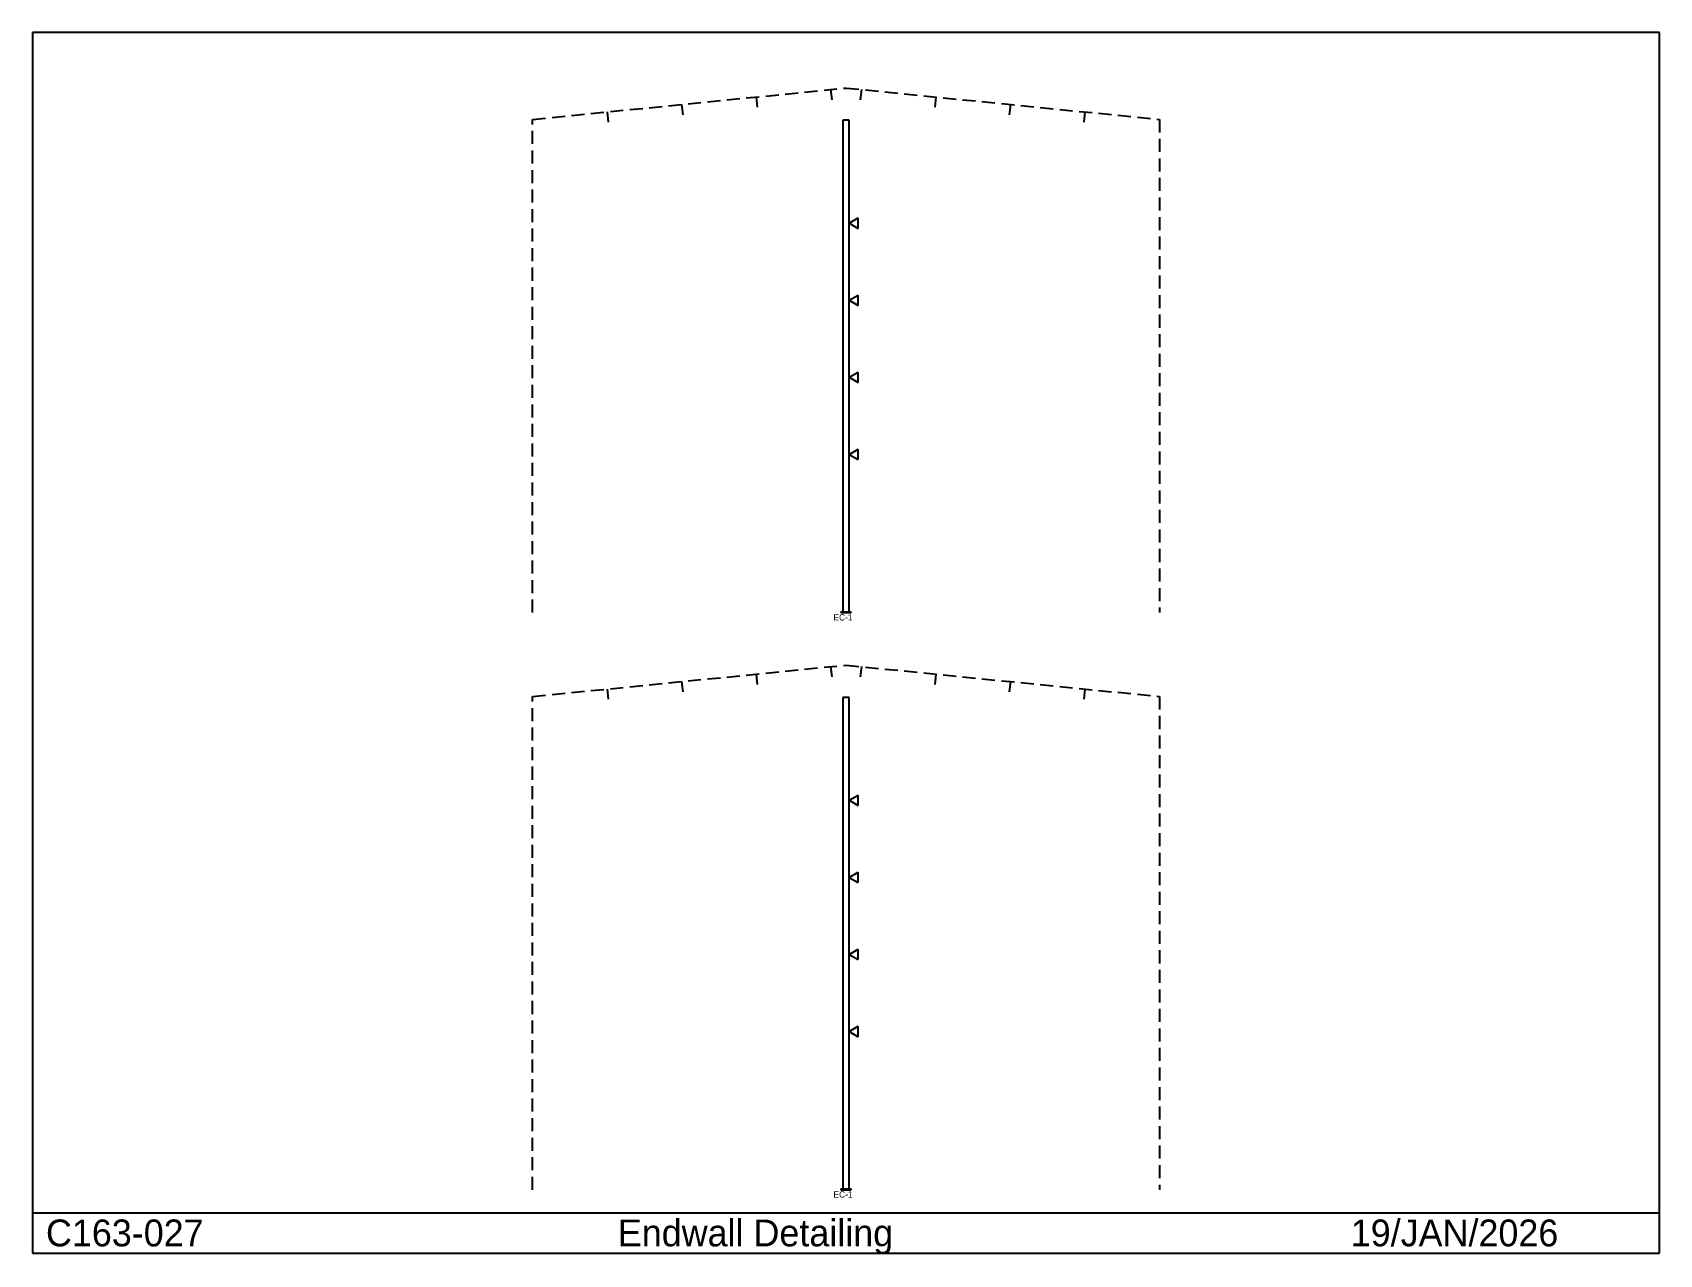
# Model space of a CAD drawing. Extents: x -9735 to 21935, y -1259 to 22521.
import ezdxf

# ---------------------------------------------------------------- set-up
doc = ezdxf.new("R2010")
doc.units = 0
doc.linetypes.add('CONTIN', pattern=[0])
doc.linetypes.add('DASHED', pattern=[380.04, 253.36, -126.68])
doc.layers.get('0').update_dxf_attribs({"linetype": 'CONTIN'})
for name, color, linetype in [('1', 7, 'CONTIN'), ('16', 7, 'CONTIN'), ('3', 7, 'CONTIN'), ('5', 5, 'DASHED'), ('8', 5, 'DASHED'), ('9', 7, 'CONTIN')]:
    doc.layers.add(name, color=color, linetype=linetype)

msp = doc.modelspace()

# ---------------------------------------------------------------- linework, layer by layer
for p, q in [((21935.162, 22520.672), (-9735.162, 22520.672)), ((-9735.162, 22520.672), (-9735.162, -1232.071)), ((21935.162, -1232.071), (21935.162, 22520.672)), ((-9735.162, -448.23), (21935.162, -448.23)), ((-9735.162, -1232.071), (21935.162, -1232.071))]:
    msp.add_line(p, q)
at = {"layer": '1'}
for p, q in [((6100, 20814), (6037.5, 20814)), ((6037.5, 20814), (6037.5, 11247)), ((6162.5, 20814), (6100, 20814)), ((6162.5, 11247), (6162.5, 20814)), ((6037.5, 11247), (6162.5, 11247)), ((6100, 11247), (6100, 11247)), ((6100, 9582.999), (6037.5, 9582.999)), ((6037.5, 9582.999), (6037.5, 16)), ((6162.5, 9582.999), (6100, 9582.999)), ((6162.5, 16), (6162.5, 9582.999)), ((6037.5, 16), (6162.5, 16)), ((6100, 16), (6100, 16))]:
    msp.add_line(p, q, dxfattribs=at)
at = {"layer": '3'}
for p, q in [((6162.5, 18811), (6338.405, 18912.725)), ((6162.5, 18811), (6338.517, 18709.471)), ((6338.517, 18709.471), (6338.405, 18912.725)), ((6162.5, 17311), (6338.405, 17412.723)), ((6162.5, 17311), (6338.517, 17209.471)), ((6338.517, 17209.471), (6338.405, 17412.723)), ((6162.5, 15811.001), (6338.405, 15912.723)), ((6338.517, 15709.471), (6338.405, 15912.723)), ((6162.5, 15811.001), (6338.517, 15709.471)), ((6162.5, 14311.001), (6338.405, 14412.724)), ((6162.5, 14311.001), (6338.517, 14209.471)), ((6338.517, 14209.471), (6338.405, 14412.724)), ((6162.5, 7580), (6338.405, 7681.723)), ((6338.517, 7478.471), (6338.405, 7681.723)), ((6162.5, 7580), (6338.517, 7478.471)), ((6162.5, 6080), (6338.405, 6181.723)), ((6162.5, 6080), (6338.517, 5978.47)), ((6338.517, 5978.47), (6338.405, 6181.723)), ((6162.5, 4580), (6338.405, 4681.723)), ((6162.5, 4580), (6338.517, 4478.47)), ((6338.517, 4478.47), (6338.405, 4681.723)), ((6162.5, 3080), (6338.405, 3181.723)), ((6338.517, 2978.47), (6338.405, 3181.723)), ((6162.5, 3080), (6338.517, 2978.47))]:
    msp.add_line(p, q, dxfattribs=at)
at = {"layer": '5'}
for p, q in [((4351.098, 21266.109), (4370.999, 21067.104)), ((5801.465, 21411.146), (5821.366, 21212.141)), ((6398.511, 21411.148), (6378.61, 21212.143)), ((7848.877, 21266.113), (7828.976, 21067.104)), ((1450.366, 20976.037), (1470.267, 20777.029)), ((2900.732, 21121.074), (2920.633, 20922.064)), ((9299.244, 21121.076), (9279.343, 20922.068)), ((10749.61, 20976.041), (10729.709, 20777.033)), ((5801.465, 10180.146), (5821.366, 9981.14)), ((6398.511, 10180.149), (6378.61, 9981.142)), ((2900.732, 9890.073), (2920.633, 9691.065)), ((4351.098, 10035.109), (4370.999, 9836.103)), ((7848.877, 10035.112), (7828.976, 9836.104)), ((9299.244, 9890.075), (9279.343, 9691.068)), ((1450.366, 9745.037), (1470.267, 9546.029)), ((10749.61, 9745.039), (10729.709, 9546.032))]:
    msp.add_line(p, q, dxfattribs=at)
at = {"layer": '8'}
for p, q in [((0, 20831.002), (6100, 21441.002)), ((6100, 21441.002), (12200, 20831.002)), ((0, 11231), (0, 20831.002)), ((12200, 20831.002), (12200, 11231)), ((0, 9600), (6100, 10210)), ((6100, 10210), (12200, 9600)), ((0, 0), (0, 9600)), ((12200, 9600), (12200, 0))]:
    msp.add_line(p, q, dxfattribs=at)
at = {"layer": '9'}
for p, q in [((6000, 11247), (6200, 11247)), ((6000, 11247), (6000, 11231)), ((6000, 11231), (6200, 11231)), ((6050, 11227.001), (6050, 11251.001)), ((6150, 11227.001), (6150, 11251.001)), ((6200, 11231), (6200, 11247)), ((6000, 16), (6200, 16)), ((6000, 16), (6000, 0)), ((6000, 0), (6200, 0)), ((6050, -4), (6050, 20)), ((6150, -4), (6150, 20)), ((6200, 0), (6200, 16))]:
    msp.add_line(p, q, dxfattribs=at)

# ---------------------------------------------------------------- texts
for s, p in [('C163-027', (-9473.882, -1101.43)), ('Endwall Detailing', (1658.237, -1101.43)), ('19/JAN/2026', (15925.718, -1101.43))]:
    msp.add_text(s, height=522.56).set_placement(p)
at = {"layer": '16'}
for p in [(5856.16, 11078.601), (5856.16, -152.4)]:
    msp.add_text('EC-1', height=121.92, dxfattribs=at).set_placement(p)

doc.saveas('drawing.dxf')
